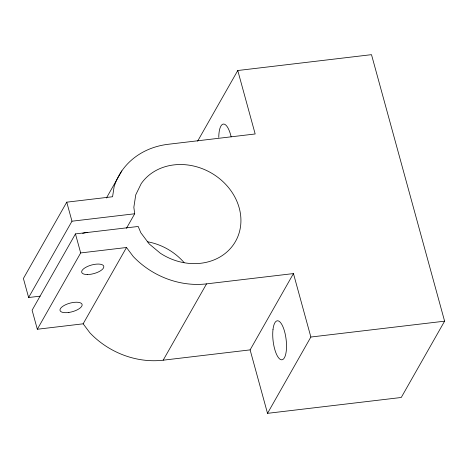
<?xml version="1.0" encoding="UTF-8"?>
<svg xmlns="http://www.w3.org/2000/svg" width="468" height="468" viewBox="0 0 468 468"><rect width="100%" height="100%" fill="white"/><g stroke="black" fill="none" stroke-linecap="round" stroke-linejoin="round"><path stroke-width="0.7" d="M126.495 247.502L83.146 323.815L37.323 329.25L80.677 252.936L126.495 247.502L133.263 256.528A78.56 67.48 29.6 0 0 206.534 283.877L293.459 273.575L250.111 349.883L267.515 413.338L401.251 397.484L444.6 321.171L371.498 54.662L237.767 70.516L255.171 133.971L168.24 144.279A78.56 67.48 29.6 0 0 114.116 186.726L112.572 196.741L66.748 202.17L23.4 278.483L28.624 297.519L40.16 296.15M28.624 297.519L71.973 221.206L66.748 202.17M126.465 228.279L134.702 213.771L133.842 207.283L135.761 194.811L141.207 183.649A55.347 47.543 29.6 0 1 214.496 174.962A55.347 47.543 29.6 0 1 233.567 244.507A55.347 47.543 29.6 0 1 160.284 253.194L149.251 243.986L140.821 232.742L138.189 226.465L75.453 233.901L32.105 310.214L37.323 329.25M106.435 198.005L121.838 170.884M197.636 141.149L237.767 70.516M83.146 323.815L89.909 332.842A78.56 67.48 29.6 0 0 163.18 360.19L206.534 283.877M267.515 413.338L310.863 337.03L293.459 273.575M87.808 232.397L84.983 232.789A11.425 4.44 -15.3 0 0 82.66 233.345M71.973 221.206L134.702 213.771M310.863 337.03L444.6 321.171M163.18 360.19L250.111 349.883M75.453 233.901L80.677 252.936M147.209 241.716A55.347 47.543 29.6 0 1 184.076 262.577M218.767 137.416A19.638 6.546 83.2 0 1 223.505 124.055A19.638 6.546 83.2 0 1 231.133 136.832M68.866 312.448L66.128 312.694A11.425 4.44 -15.3 0 1 64.169 305.458A11.425 4.44 -15.3 0 1 81.847 303.902A11.425 4.44 -15.3 0 1 68.866 312.448M272.99 329.542A19.638 6.546 83.2 0 0 281.28 359.769A19.638 6.546 83.2 0 0 284.585 331.537A19.638 6.546 83.2 0 0 272.99 329.542M87.188 274.541A11.425 4.44 -15.3 0 0 103.832 266.754A11.425 4.44 -15.3 0 0 87.223 266.596A11.425 4.44 -15.3 0 0 87.188 274.541"/></g></svg>
